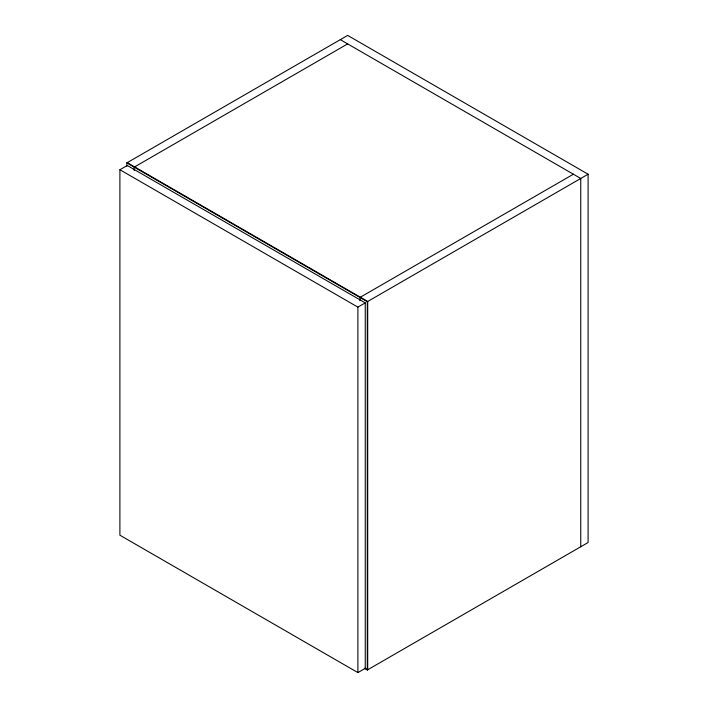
<?xml version="1.0" encoding="UTF-8"?>
<svg xmlns="http://www.w3.org/2000/svg" width="708" height="708" viewBox="0 0 708 708"><rect width="100%" height="100%" fill="white"/><g stroke="black" fill="none" stroke-linecap="round" stroke-linejoin="round"><path stroke-width="1.06" d="M126.847 166.203L126.847 162.884L347.663 35.4L588.1 174.221L588.1 542.514L367.293 670.007L364.531 668.405M119.9 169.734L127.254 165.486L365.248 302.882L365.248 668.352L357.885 672.6L119.9 535.195L119.9 169.734L357.885 307.13L365.248 302.882M347.663 43.896L134.21 167.132L134.21 170.451M573.383 174.221L359.93 297.457L359.93 300.776M126.847 162.884L367.293 301.705L588.1 174.221M340.3 39.648L580.746 178.469L580.746 546.771M127.254 162.654L367.7 301.466L367.7 669.768L364.939 668.175M367.293 301.705L367.293 670.007M357.885 307.13L357.885 672.6"/></g></svg>
